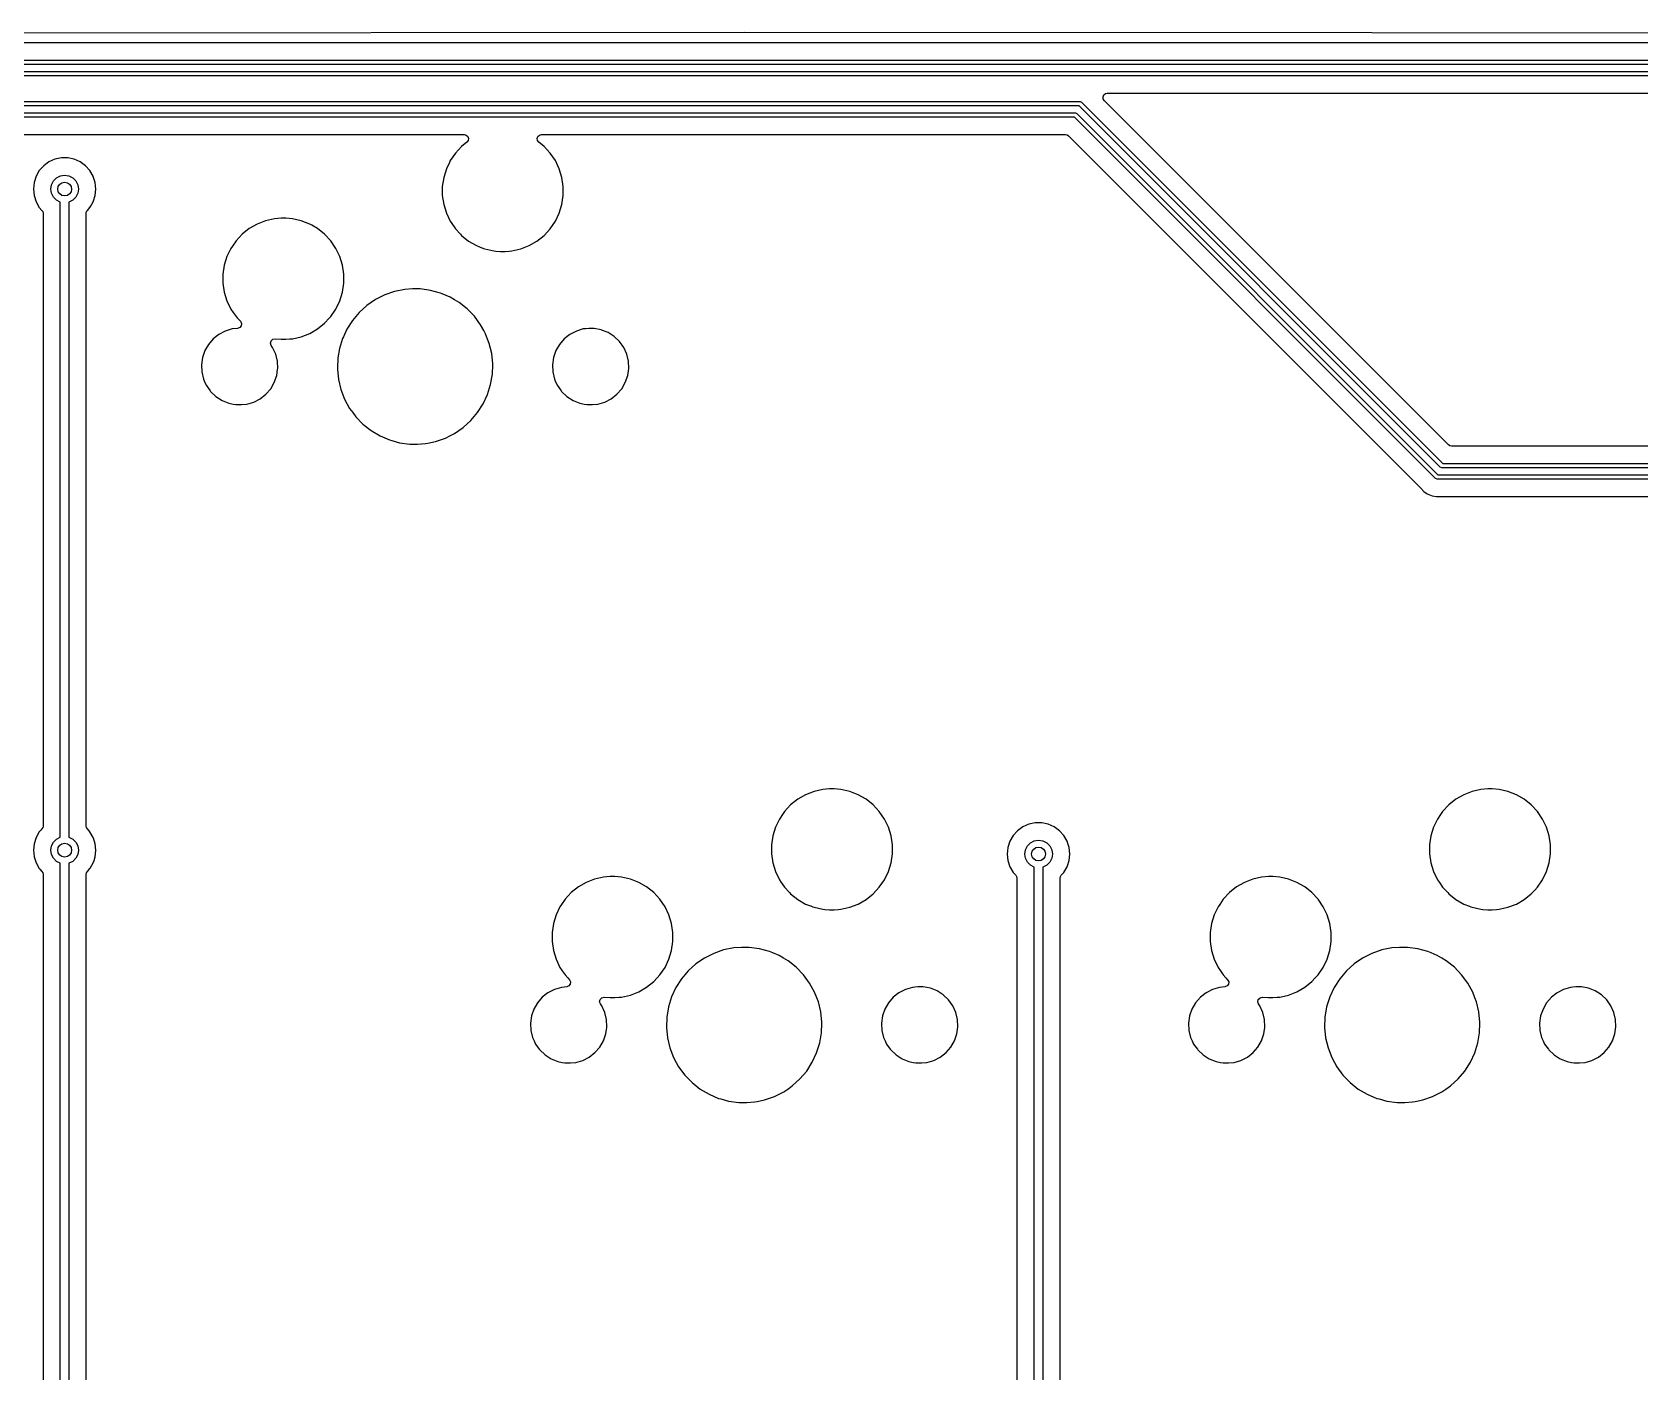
# Model space of a CAD drawing. Extents: x 30 to 259, y -142 to -25.
# Drawn here: x 171.08 to 217.61, y -63.61 to -24.85 of the extents above; entities that cross this region are included whole.
import ezdxf

# ---------------------------------------------------------------- set-up
doc = ezdxf.new("R2010")
doc.units = 0
doc.layers.add('BLACK', color=7, linetype='CONTINUOUS')

msp = doc.modelspace()

# ---------------------------------------------------------------- linework, layer by layer
at = {"layer": 'BLACK', "linetype": 'CONTINUOUS'}
for p, q in [((124.483, -24.9128), (191.7, -24.8505)), ((191.7, -24.8505), (209.859, -24.864)), ((209.859, -24.864), (258.751, -24.9004)), ((237.905, -25.161), (124.221, -25.161)), ((31.6, -25.6615), (237.95, -25.6615)), ((237.924, -25.7885), (31.6263, -25.7885)), ((31.7354, -25.9885), (235.737, -25.9885)), ((235.711, -26.1155), (31.7618, -26.1155)), ((115.926, -26.8595), (201.41, -26.8595)), ((201.384, -26.9865), (115.953, -26.9865)), ((211.836, -37.4379), (201.384, -26.9865)), ((201.41, -26.8595), (201.455, -26.8781)), ((201.455, -26.8781), (211.907, -37.3295)), ((202.078, -26.7206), (202.1, -26.6671)), ((202.082, -26.7783), (202.078, -26.7206)), ((202.113, -26.8277), (202.082, -26.7783)), ((202.1, -26.6671), (202.144, -26.6295)), ((212.078, -36.7927), (202.113, -26.8277)), ((202.144, -26.6295), (202.2, -26.616)), ((202.2, -26.616), (235.452, -26.616)), ((116.062, -27.1865), (201.275, -27.1865)), ((201.249, -27.3135), (116.088, -27.3135)), ((211.7, -37.7649), (201.249, -27.3135)), ((201.275, -27.1865), (201.32, -27.2051)), ((201.32, -27.2051), (211.771, -37.6565)), ((166.769, -27.814), (183.586, -27.814)), ((183.586, -27.814), (183.645, -27.8288)), ((183.645, -27.8288), (183.689, -27.8697)), ((183.689, -27.8697), (183.709, -27.9269)), ((185.696, -27.9269), (185.716, -27.8697)), ((185.716, -27.8697), (185.76, -27.8288)), ((185.76, -27.8288), (185.819, -27.814)), ((185.819, -27.814), (200.99, -27.814)), ((200.99, -27.814), (201.037, -27.8234)), ((201.037, -27.8234), (201.078, -27.8503)), ((201.078, -27.8503), (211.314, -38.0869)), ((183.33, -28.3505), (183.182, -28.5673)), ((183.509, -28.1582), (183.33, -28.3505)), ((183.663, -28.0349), (183.509, -28.1582)), ((183.7, -27.9867), (183.663, -28.0349)), ((183.709, -27.9269), (183.7, -27.9867)), ((185.705, -27.9867), (185.696, -27.9269)), ((185.742, -28.0349), (185.705, -27.9867)), ((185.896, -28.1582), (185.742, -28.0349)), ((186.075, -28.3505), (185.896, -28.1582)), ((185.896, -28.1582), (185.896, -28.1582)), ((185.896, -28.1582), (185.896, -28.1582)), ((186.223, -28.5673), (186.075, -28.3505)), ((186.075, -28.3505), (186.075, -28.3505)), ((186.075, -28.3505), (186.075, -28.3505)), ((171.414, -28.7171), (171.287, -28.8578)), ((171.567, -28.6058), (171.414, -28.7171)), ((171.74, -28.5289), (171.567, -28.6058)), ((171.925, -28.4895), (171.74, -28.5289)), ((172.115, -28.4895), (171.925, -28.4895)), ((171.925, -28.4895), (171.925, -28.4895)), ((172.3, -28.5289), (172.115, -28.4895)), ((172.115, -28.4895), (172.115, -28.4895)), ((172.473, -28.6058), (172.3, -28.5289)), ((172.626, -28.7171), (172.473, -28.6058)), ((172.753, -28.8578), (172.626, -28.7171)), ((183.068, -28.8037), (182.991, -29.0544)), ((183.158, -28.6186), (183.068, -28.8037)), ((183.182, -28.5673), (183.158, -28.6186)), ((186.337, -28.8037), (186.223, -28.5673)), ((186.414, -29.0544), (186.337, -28.8037)), ((171.134, -29.2017), (171.115, -29.39)), ((171.193, -29.0217), (171.134, -29.2017)), ((171.287, -28.8578), (171.193, -29.0217)), ((171.62, -29.39), (171.64, -29.2664)), ((171.64, -29.2664), (171.696, -29.1549)), ((171.696, -29.1549), (171.785, -29.0664)), ((171.785, -29.0664), (171.896, -29.0096)), ((171.896, -29.0096), (172.02, -28.99)), ((172.02, -28.99), (172.144, -29.0096)), ((172.144, -29.0096), (172.255, -29.0664)), ((172.255, -29.0664), (172.344, -29.1549)), ((172.344, -29.1549), (172.4, -29.2664)), ((172.4, -29.2664), (172.42, -29.39)), ((172.847, -29.0217), (172.753, -28.8578)), ((172.848, -29.0248), (172.847, -29.0217)), ((172.906, -29.2017), (172.848, -29.0248)), ((172.925, -29.39), (172.906, -29.2017)), ((182.991, -29.0544), (182.952, -29.3138)), ((182.952, -29.3138), (182.952, -29.5762)), ((186.453, -29.3138), (186.414, -29.0544)), ((186.453, -29.5762), (186.453, -29.3138)), ((171.115, -29.39), (171.134, -29.5783)), ((171.134, -29.5783), (171.193, -29.7583)), ((171.193, -29.7583), (171.287, -29.9222)), ((171.64, -29.5136), (171.62, -29.39)), ((171.696, -29.6251), (171.64, -29.5136)), ((171.785, -29.7136), (171.696, -29.6251)), ((171.895, -29.7697), (171.785, -29.7136)), ((171.895, -48.1403), (171.895, -29.7697)), ((172.255, -29.7136), (172.145, -29.7697)), ((172.145, -29.7697), (172.145, -48.1403)), ((172.344, -29.6251), (172.255, -29.7136)), ((172.4, -29.5136), (172.344, -29.6251)), ((172.42, -29.39), (172.4, -29.5136)), ((172.77, -29.8922), (172.847, -29.7583)), ((172.847, -29.7583), (172.857, -29.7283)), ((172.857, -29.7283), (172.906, -29.5783)), ((172.906, -29.5783), (172.925, -29.39)), ((182.952, -29.5762), (182.991, -29.8356)), ((186.414, -29.8356), (186.453, -29.5762)), ((171.287, -29.9222), (171.287, -29.9222)), ((171.287, -29.9222), (171.363, -30.0057)), ((171.363, -30.0057), (171.386, -30.0442)), ((171.386, -30.0442), (171.394, -30.0887)), ((171.394, -30.0887), (171.394, -47.8213)), ((172.645, -30.0887), (172.654, -30.0442)), ((172.645, -34.4724), (172.645, -30.0887)), ((172.654, -30.0442), (172.677, -30.0057)), ((172.677, -30.0057), (172.753, -29.9222)), ((172.753, -29.9222), (172.77, -29.8922)), ((178.287, -30.2345), (178.091, -30.2492)), ((178.418, -30.2345), (178.287, -30.2345)), ((178.287, -30.2345), (178.287, -30.2345)), ((178.614, -30.2492), (178.418, -30.2345)), ((178.418, -30.2345), (178.418, -30.2345)), ((182.991, -29.8356), (183.068, -30.0863)), ((183.068, -30.0863), (183.182, -30.3227)), ((186.223, -30.3227), (186.337, -30.0863)), ((186.337, -30.0863), (186.414, -29.8356)), ((177.159, -30.6982), (176.98, -30.8905)), ((177.364, -30.5346), (177.159, -30.6982)), ((177.591, -30.4034), (177.364, -30.5346)), ((177.835, -30.3076), (177.591, -30.4034)), ((178.091, -30.2492), (177.835, -30.3076)), ((178.87, -30.3076), (178.614, -30.2492)), ((179.114, -30.4034), (178.87, -30.3076)), ((179.175, -30.4386), (179.114, -30.4034)), ((179.114, -30.4034), (179.114, -30.4034)), ((179.114, -30.4034), (179.114, -30.4034)), ((179.341, -30.5346), (179.175, -30.4386)), ((179.546, -30.6982), (179.341, -30.5346)), ((179.341, -30.5346), (179.341, -30.5346)), ((179.725, -30.8905), (179.546, -30.6982)), ((179.546, -30.6982), (179.546, -30.6982)), ((179.546, -30.6982), (179.546, -30.6982)), ((183.182, -30.3227), (183.295, -30.4875)), ((183.295, -30.4875), (183.33, -30.5395)), ((183.33, -30.5395), (183.477, -30.6982)), ((183.477, -30.6982), (183.509, -30.7318)), ((185.896, -30.7318), (185.996, -30.6248)), ((185.996, -30.6248), (186.075, -30.5395)), ((186.075, -30.5395), (186.223, -30.3227)), ((186.075, -30.5395), (186.075, -30.5395)), ((186.075, -30.5395), (186.075, -30.5395)), ((176.832, -31.1073), (176.718, -31.3437)), ((176.88, -31.0379), (176.832, -31.1073)), ((176.98, -30.8905), (176.88, -31.0379)), ((179.873, -31.1073), (179.725, -30.8905)), ((179.725, -30.8905), (179.725, -30.8905)), ((179.725, -30.8905), (179.725, -30.8905)), ((179.987, -31.3437), (179.873, -31.1073)), ((183.509, -30.7318), (183.714, -30.8954)), ((183.714, -30.8954), (183.941, -31.0266)), ((183.941, -31.0266), (184.028, -31.0609)), ((184.028, -31.0609), (184.147, -31.1073)), ((184.147, -31.1073), (184.185, -31.1224)), ((184.185, -31.1224), (184.441, -31.1808)), ((184.964, -31.1808), (185.22, -31.1224)), ((185.22, -31.1224), (185.464, -31.0266)), ((185.464, -31.0266), (185.691, -30.8954)), ((185.691, -30.8954), (185.896, -30.7318)), ((176.641, -31.5944), (176.602, -31.8538)), ((176.718, -31.3437), (176.641, -31.5944)), ((180.064, -31.5944), (179.987, -31.3437)), ((180.103, -31.8538), (180.064, -31.5944)), ((184.441, -31.1808), (184.497, -31.185)), ((184.497, -31.185), (184.637, -31.1955)), ((184.637, -31.1955), (184.637, -31.1955)), ((184.637, -31.1955), (184.768, -31.1955)), ((184.768, -31.1955), (184.891, -31.1863)), ((184.768, -31.1955), (184.768, -31.1955)), ((184.891, -31.1863), (184.964, -31.1808)), ((176.602, -31.8538), (176.602, -32.1162)), ((180.103, -32.1162), (180.103, -31.8538)), ((176.602, -32.1162), (176.641, -32.3756)), ((176.641, -32.3756), (176.718, -32.6263)), ((179.987, -32.6263), (180.064, -32.3756)), ((180.064, -32.3756), (180.103, -32.1162)), ((181.284, -32.4541), (181.016, -32.5896)), ((181.568, -32.3555), (181.284, -32.4541)), ((181.863, -32.2956), (181.568, -32.3555)), ((182.087, -32.2806), (181.863, -32.2956)), ((182.313, -32.2806), (182.087, -32.2806)), ((182.087, -32.2806), (182.087, -32.2806)), ((182.611, -32.3207), (182.313, -32.2806)), ((182.9, -32.4), (182.611, -32.3207)), ((182.611, -32.3207), (182.611, -32.3207)), ((182.611, -32.3207), (182.611, -32.3207)), ((182.944, -32.4187), (182.9, -32.4)), ((183.177, -32.5173), (182.944, -32.4187)), ((183.306, -32.5939), (183.177, -32.5173)), ((176.718, -32.6263), (176.832, -32.8627)), ((176.832, -32.8627), (176.899, -32.9612)), ((176.899, -32.9612), (176.98, -33.0795)), ((179.725, -33.0795), (179.873, -32.8627)), ((179.873, -32.8627), (179.987, -32.6263)), ((180.546, -32.9612), (180.352, -33.1907)), ((180.768, -32.7597), (180.546, -32.9612)), ((181.016, -32.5896), (180.768, -32.7597)), ((183.436, -32.6705), (183.306, -32.5939)), ((183.671, -32.8567), (183.436, -32.6705)), ((183.436, -32.6705), (183.436, -32.6705)), ((183.436, -32.6705), (183.436, -32.6705)), ((183.88, -33.0727), (183.671, -32.8567)), ((176.671, -33.4978), (176.484, -33.5942)), ((176.873, -33.4386), (176.671, -33.4978)), ((177.028, -33.4238), (176.873, -33.4386)), ((176.98, -33.0795), (177.015, -33.1168)), ((177.015, -33.1168), (177.107, -33.216)), ((177.091, -33.399), (177.028, -33.4238)), ((177.132, -33.3445), (177.091, -33.399)), ((177.107, -33.216), (177.138, -33.2767)), ((177.138, -33.2767), (177.132, -33.3445)), ((179.114, -33.5666), (179.341, -33.4354)), ((179.341, -33.4354), (179.546, -33.2718)), ((179.546, -33.2718), (179.69, -33.1168)), ((179.69, -33.1168), (179.725, -33.0795)), ((179.725, -33.0795), (179.725, -33.0795)), ((179.725, -33.0795), (179.725, -33.0795)), ((180.19, -33.444), (180.088, -33.6624)), ((180.352, -33.1907), (180.19, -33.444)), ((184.059, -33.3146), (183.88, -33.0727)), ((184.153, -33.4869), (184.059, -33.3146)), ((184.203, -33.5781), (184.153, -33.4869)), ((186.831, -33.4978), (186.644, -33.5942)), ((187.033, -33.4386), (186.831, -33.4978)), ((187.103, -33.4319), (187.033, -33.4386)), ((187.19, -33.4236), (187.103, -33.4319)), ((187.348, -33.4236), (187.19, -33.4236)), ((187.554, -33.4634), (187.348, -33.4236)), ((187.348, -33.4236), (187.348, -33.4236)), ((187.591, -33.4783), (187.554, -33.4634)), ((187.554, -33.4634), (187.554, -33.4634)), ((187.554, -33.4634), (187.554, -33.4634)), ((187.749, -33.5416), (187.591, -33.4783)), ((176.181, -33.8832), (176.076, -34.0654)), ((176.319, -33.7243), (176.181, -33.8832)), ((176.484, -33.5942), (176.319, -33.7243)), ((177.98, -33.8526), (177.995, -33.7852)), ((178.002, -33.918), (177.98, -33.8526)), ((177.995, -33.7852), (178.045, -33.7368)), ((178.041, -33.9718), (178.002, -33.918)), ((178.045, -33.7368), (178.113, -33.7224)), ((178.113, -33.7224), (178.287, -33.7355)), ((178.287, -33.7355), (178.287, -33.7355)), ((178.287, -33.7355), (178.418, -33.7355)), ((178.418, -33.7355), (178.541, -33.7263)), ((178.418, -33.7355), (178.418, -33.7355)), ((178.541, -33.7263), (178.614, -33.7208)), ((178.614, -33.7208), (178.87, -33.6624)), ((178.87, -33.6624), (179.114, -33.5666)), ((180.063, -33.7179), (179.974, -34.0035)), ((180.088, -33.6624), (180.063, -33.7165)), ((180.063, -33.7165), (180.063, -33.7179)), ((184.264, -33.7368), (184.203, -33.5781)), ((184.311, -33.8586), (184.264, -33.7368)), ((184.381, -34.1509), (184.311, -33.8586)), ((186.341, -33.8832), (186.236, -34.0654)), ((186.479, -33.7243), (186.341, -33.8832)), ((186.644, -33.5942), (186.479, -33.7243)), ((187.926, -33.6553), (187.749, -33.5416)), ((188.079, -33.8005), (187.926, -33.6553)), ((187.926, -33.6553), (187.926, -33.6553)), ((187.926, -33.6553), (187.926, -33.6553)), ((188.201, -33.9718), (188.079, -33.8005)), ((188.079, -33.8005), (188.079, -33.8005)), ((176.007, -34.2642), (175.977, -34.4724)), ((176.076, -34.0654), (176.007, -34.2642)), ((178.128, -34.1631), (178.041, -33.9718)), ((178.041, -33.9718), (178.041, -33.9718)), ((178.041, -33.9718), (178.041, -33.9718)), ((178.178, -34.3675), (178.128, -34.1631)), ((178.188, -34.5776), (178.178, -34.3675)), ((179.924, -34.2998), (179.916, -34.5461)), ((179.929, -34.2711), (179.924, -34.2998)), ((179.974, -34.0035), (179.929, -34.2711)), ((184.411, -34.4498), (184.381, -34.1509)), ((186.167, -34.2642), (186.137, -34.4724)), ((186.236, -34.0654), (186.167, -34.2642)), ((188.288, -34.1631), (188.201, -33.9718)), ((188.201, -33.9718), (188.201, -33.9718)), ((188.201, -33.9718), (188.201, -33.9718)), ((188.338, -34.3675), (188.288, -34.1631)), ((188.348, -34.5776), (188.338, -34.3675)), ((172.645, -47.8213), (172.645, -34.4724)), ((175.977, -34.4724), (175.987, -34.6825)), ((175.977, -34.4724), (175.977, -34.4724)), ((175.987, -34.6825), (176.037, -34.8869)), ((176.037, -34.8869), (176.082, -34.9846)), ((178.089, -34.9846), (178.158, -34.7858)), ((178.158, -34.7858), (178.184, -34.6002)), ((178.184, -34.6002), (178.188, -34.5776)), ((179.916, -34.5461), (179.914, -34.6002)), ((179.914, -34.6002), (179.944, -34.8991)), ((179.944, -34.8991), (180.014, -35.1914)), ((184.351, -35.0465), (184.401, -34.7502)), ((184.401, -34.7502), (184.41, -34.4724)), ((184.41, -34.4724), (184.411, -34.4498)), ((186.137, -34.4724), (186.147, -34.6825)), ((186.137, -34.4724), (186.137, -34.4724)), ((186.147, -34.6825), (186.197, -34.8869)), ((186.197, -34.8869), (186.242, -34.9846)), ((188.249, -34.9846), (188.318, -34.7858)), ((188.318, -34.7858), (188.348, -34.5776)), ((176.082, -34.9846), (176.124, -35.0782)), ((176.124, -35.0782), (176.233, -35.2312)), ((176.233, -35.2312), (176.246, -35.2495)), ((176.246, -35.2495), (176.399, -35.3947)), ((177.681, -35.4558), (177.846, -35.3257)), ((177.846, -35.3257), (177.984, -35.1668)), ((177.984, -35.1668), (178.089, -34.9846)), ((180.014, -35.1914), (180.122, -35.4719)), ((184.135, -35.606), (184.262, -35.3335)), ((184.262, -35.3335), (184.351, -35.0465)), ((186.242, -34.9846), (186.284, -35.0782)), ((186.284, -35.0782), (186.393, -35.2312)), ((186.393, -35.2312), (186.406, -35.2495)), ((186.406, -35.2495), (186.559, -35.3947)), ((187.841, -35.4558), (188.006, -35.3257)), ((188.006, -35.3257), (188.144, -35.1668)), ((188.144, -35.1668), (188.249, -34.9846)), ((176.399, -35.3947), (176.399, -35.3947)), ((176.399, -35.3947), (176.399, -35.3947)), ((176.399, -35.3947), (176.576, -35.5084)), ((176.576, -35.5084), (176.576, -35.5084)), ((176.576, -35.5084), (176.771, -35.5866)), ((176.771, -35.5866), (176.9, -35.6114)), ((176.9, -35.6114), (176.977, -35.6264)), ((176.977, -35.6264), (176.977, -35.6264)), ((176.977, -35.6264), (177.135, -35.6264)), ((177.135, -35.6264), (177.292, -35.6114)), ((177.135, -35.6264), (177.135, -35.6264)), ((177.292, -35.6114), (177.494, -35.5522)), ((177.494, -35.5522), (177.681, -35.4558)), ((180.122, -35.4719), (180.266, -35.7354)), ((180.266, -35.7354), (180.358, -35.8593)), ((183.973, -35.8593), (184.135, -35.606)), ((186.559, -35.3947), (186.559, -35.3947)), ((186.559, -35.3947), (186.559, -35.3947)), ((186.559, -35.3947), (186.736, -35.5084)), ((186.736, -35.5084), (186.736, -35.5084)), ((186.736, -35.5084), (186.931, -35.5866)), ((186.931, -35.5866), (187.06, -35.6114)), ((187.06, -35.6114), (187.137, -35.6264)), ((187.137, -35.6264), (187.137, -35.6264)), ((187.137, -35.6264), (187.295, -35.6264)), ((187.295, -35.6264), (187.452, -35.6114)), ((187.295, -35.6264), (187.295, -35.6264)), ((187.452, -35.6114), (187.654, -35.5522)), ((187.654, -35.5522), (187.841, -35.4558)), ((180.358, -35.8593), (180.445, -35.9773)), ((180.445, -35.9773), (180.654, -36.1933)), ((180.654, -36.1933), (180.889, -36.3795)), ((183.427, -36.3795), (183.557, -36.2903)), ((183.557, -36.2903), (183.779, -36.0888)), ((183.779, -36.0888), (183.973, -35.8593)), ((180.889, -36.3795), (181.148, -36.5327)), ((181.148, -36.5327), (181.425, -36.65)), ((181.425, -36.65), (181.425, -36.65)), ((181.425, -36.65), (181.425, -36.65)), ((181.425, -36.65), (181.489, -36.6675)), ((181.489, -36.6675), (181.714, -36.7293)), ((181.714, -36.7293), (182.012, -36.7694)), ((182.238, -36.7694), (182.462, -36.7544)), ((182.462, -36.7544), (182.536, -36.7394)), ((182.536, -36.7394), (182.757, -36.6945)), ((182.757, -36.6945), (183.041, -36.5959)), ((183.041, -36.5959), (183.189, -36.521)), ((183.189, -36.521), (183.309, -36.4604)), ((183.309, -36.4604), (183.427, -36.3795)), ((182.012, -36.7694), (182.238, -36.7694)), ((182.238, -36.7694), (182.238, -36.7694)), ((212.118, -36.8196), (212.078, -36.7927)), ((212.165, -36.829), (212.118, -36.8196)), ((239.827, -36.829), (212.165, -36.829)), ((211.771, -37.6565), (241.634, -37.6565)), ((211.88, -37.4565), (211.836, -37.4379)), ((240.112, -37.4565), (211.88, -37.4565)), ((211.907, -37.3295), (240.086, -37.3295)), ((211.314, -38.0869), (211.325, -38.0991)), ((211.325, -38.0991), (211.343, -38.1222)), ((211.343, -38.1222), (211.366, -38.14)), ((211.366, -38.14), (211.366, -38.14)), ((211.366, -38.14), (211.461, -38.2127)), ((211.745, -37.7835), (211.7, -37.7649)), ((241.634, -37.7835), (211.745, -37.7835)), ((211.461, -38.2127), (211.461, -38.2127)), ((211.461, -38.2127), (211.461, -38.2127)), ((211.461, -38.2127), (211.598, -38.2695)), ((211.598, -38.2695), (211.728, -38.2866)), ((211.728, -38.2866), (211.745, -38.2889)), ((211.745, -38.2889), (211.774, -38.2851)), ((211.745, -38.2889), (211.745, -38.2889)), ((211.745, -38.2889), (211.745, -38.2889)), ((211.774, -38.2851), (211.79, -38.284)), ((211.79, -38.284), (241.19, -38.284)), ((193.466, -46.9134), (193.239, -47.0446)), ((193.71, -46.8176), (193.466, -46.9134)), ((193.966, -46.7592), (193.71, -46.8176)), ((194.162, -46.7445), (193.966, -46.7592)), ((194.293, -46.7445), (194.162, -46.7445)), ((194.162, -46.7445), (194.162, -46.7445)), ((194.489, -46.7592), (194.293, -46.7445)), ((194.293, -46.7445), (194.293, -46.7445)), ((194.745, -46.8176), (194.489, -46.7592)), ((194.989, -46.9134), (194.745, -46.8176)), ((195.216, -47.0446), (194.989, -46.9134)), ((212.516, -46.9134), (212.289, -47.0446)), ((212.76, -46.8176), (212.516, -46.9134)), ((213.016, -46.7592), (212.76, -46.8176)), ((213.212, -46.7445), (213.016, -46.7592)), ((213.343, -46.7445), (213.212, -46.7445)), ((213.212, -46.7445), (213.212, -46.7445)), ((213.539, -46.7592), (213.343, -46.7445)), ((213.343, -46.7445), (213.343, -46.7445)), ((213.795, -46.8176), (213.539, -46.7592)), ((214.039, -46.9134), (213.795, -46.8176)), ((214.266, -47.0446), (214.039, -46.9134)), ((192.855, -47.4005), (192.794, -47.4895)), ((193.034, -47.2082), (192.855, -47.4005)), ((193.239, -47.0446), (193.034, -47.2082)), ((195.421, -47.2082), (195.216, -47.0446)), ((195.216, -47.0446), (195.216, -47.0446)), ((195.6, -47.4005), (195.421, -47.2082)), ((195.421, -47.2082), (195.421, -47.2082)), ((195.421, -47.2082), (195.421, -47.2082)), ((195.748, -47.6173), (195.6, -47.4005)), ((195.6, -47.4005), (195.6, -47.4005)), ((195.6, -47.4005), (195.6, -47.4005)), ((211.905, -47.4005), (211.844, -47.4895)), ((212.084, -47.2082), (211.905, -47.4005)), ((212.289, -47.0446), (212.084, -47.2082)), ((214.471, -47.2082), (214.266, -47.0446)), ((214.266, -47.0446), (214.266, -47.0446)), ((214.65, -47.4005), (214.471, -47.2082)), ((214.471, -47.2082), (214.471, -47.2082)), ((214.471, -47.2082), (214.471, -47.2082)), ((214.798, -47.6173), (214.65, -47.4005)), ((214.65, -47.4005), (214.65, -47.4005)), ((214.65, -47.4005), (214.65, -47.4005)), ((171.363, -47.9043), (171.33, -47.9411)), ((171.386, -47.8658), (171.363, -47.9043)), ((171.394, -47.8213), (171.386, -47.8658)), ((172.654, -47.8658), (172.645, -47.8213)), ((172.677, -47.9043), (172.654, -47.8658)), ((172.725, -47.9571), (172.677, -47.9043)), ((192.593, -47.8537), (192.516, -48.1044)), ((192.707, -47.6173), (192.593, -47.8537)), ((192.794, -47.4895), (192.707, -47.6173)), ((195.862, -47.8537), (195.748, -47.6173)), ((195.939, -48.1044), (195.862, -47.8537)), ((199.757, -47.8458), (199.604, -47.9571)), ((199.93, -47.7689), (199.757, -47.8458)), ((200.115, -47.7295), (199.93, -47.7689)), ((200.305, -47.7295), (200.115, -47.7295)), ((200.115, -47.7295), (200.115, -47.7295)), ((200.49, -47.7689), (200.305, -47.7295)), ((200.305, -47.7295), (200.305, -47.7295)), ((200.663, -47.8458), (200.49, -47.7689)), ((200.816, -47.9571), (200.663, -47.8458)), ((211.643, -47.8537), (211.566, -48.1044)), ((211.757, -47.6173), (211.643, -47.8537)), ((211.844, -47.4895), (211.757, -47.6173)), ((214.912, -47.8537), (214.798, -47.6173)), ((214.989, -48.1044), (214.912, -47.8537)), ((171.134, -48.3317), (171.115, -48.52)), ((171.193, -48.1517), (171.134, -48.3317)), ((171.287, -47.9878), (171.193, -48.1517)), ((171.33, -47.9411), (171.287, -47.9878)), ((171.64, -48.3964), (171.696, -48.2849)), ((171.696, -48.2849), (171.785, -48.1964)), ((171.785, -48.1964), (171.895, -48.1403)), ((172.145, -48.1403), (172.255, -48.1964)), ((172.255, -48.1964), (172.344, -48.2849)), ((172.344, -48.2849), (172.4, -48.3964)), ((172.753, -47.9878), (172.725, -47.9571)), ((172.847, -48.1517), (172.753, -47.9878)), ((172.854, -48.1717), (172.847, -48.1517)), ((172.906, -48.3317), (172.854, -48.1717)), ((172.925, -48.52), (172.906, -48.3317)), ((192.516, -48.1044), (192.477, -48.3638)), ((192.477, -48.3638), (192.477, -48.6262)), ((195.978, -48.3638), (195.939, -48.1044)), ((195.978, -48.6262), (195.978, -48.3638)), ((199.383, -48.2617), (199.324, -48.4417)), ((199.477, -48.0978), (199.383, -48.2617)), ((199.604, -47.9571), (199.477, -48.0978)), ((199.83, -48.5064), (199.886, -48.3949)), ((199.886, -48.3949), (199.975, -48.3064)), ((199.975, -48.3064), (200.086, -48.2496)), ((200.086, -48.2496), (200.21, -48.23)), ((200.21, -48.23), (200.334, -48.2496)), ((200.334, -48.2496), (200.445, -48.3064)), ((200.445, -48.3064), (200.534, -48.3949)), ((200.534, -48.3949), (200.59, -48.5064)), ((200.943, -48.0978), (200.816, -47.9571)), ((201.037, -48.2617), (200.943, -48.0978)), ((201.058, -48.3257), (201.037, -48.2617)), ((201.096, -48.4417), (201.058, -48.3257)), ((211.566, -48.1044), (211.527, -48.3638)), ((211.527, -48.3638), (211.527, -48.6262)), ((215.028, -48.3638), (214.989, -48.1044)), ((215.028, -48.6262), (215.028, -48.3638)), ((171.115, -48.52), (171.134, -48.7083)), ((171.134, -48.7083), (171.193, -48.8883)), ((171.62, -48.52), (171.64, -48.3964)), ((171.64, -48.6436), (171.62, -48.52)), ((171.696, -48.7551), (171.64, -48.6436)), ((171.785, -48.8436), (171.696, -48.7551)), ((171.895, -48.8997), (171.785, -48.8436)), ((172.255, -48.8436), (172.145, -48.8997)), ((172.344, -48.7551), (172.255, -48.8436)), ((172.4, -48.6436), (172.344, -48.7551)), ((172.4, -48.3964), (172.42, -48.52)), ((172.42, -48.52), (172.4, -48.6436)), ((172.847, -48.8883), (172.87, -48.8183)), ((172.87, -48.8183), (172.906, -48.7083)), ((172.906, -48.7083), (172.914, -48.6262)), ((172.914, -48.6262), (172.925, -48.52)), ((192.477, -48.6262), (192.516, -48.8856)), ((195.939, -48.8856), (195.978, -48.6262)), ((199.324, -48.4417), (199.305, -48.63)), ((199.305, -48.63), (199.324, -48.8183)), ((199.324, -48.8183), (199.383, -48.9983)), ((199.81, -48.63), (199.83, -48.5064)), ((199.83, -48.7536), (199.81, -48.63)), ((199.886, -48.8651), (199.83, -48.7536)), ((200.59, -48.7536), (200.534, -48.8651)), ((200.59, -48.5064), (200.61, -48.63)), ((200.61, -48.63), (200.59, -48.7536)), ((201.045, -48.9757), (201.096, -48.8183)), ((201.115, -48.6262), (201.096, -48.4417)), ((201.096, -48.8183), (201.115, -48.63)), ((201.115, -48.63), (201.115, -48.6262)), ((211.527, -48.6262), (211.566, -48.8856)), ((214.989, -48.8856), (215.028, -48.6262)), ((171.193, -48.8883), (171.287, -49.0522)), ((171.287, -49.0522), (171.306, -49.0723)), ((171.306, -49.0723), (171.363, -49.1357)), ((171.363, -49.1357), (171.386, -49.1742)), ((171.386, -49.1742), (171.394, -49.2187)), ((171.394, -49.2187), (171.394, -66.7213)), ((171.895, -67.0403), (171.895, -48.8997)), ((172.145, -48.8997), (172.145, -67.0403)), ((172.645, -49.2187), (172.654, -49.1742)), ((172.645, -53.5224), (172.645, -49.2187)), ((172.654, -49.1742), (172.677, -49.1357)), ((172.677, -49.1357), (172.753, -49.0522)), ((172.753, -49.0522), (172.758, -49.0422)), ((172.758, -49.0422), (172.847, -48.8883)), ((187.616, -49.2992), (187.36, -49.3576)), ((187.812, -49.2845), (187.616, -49.2992)), ((187.943, -49.2845), (187.812, -49.2845)), ((187.812, -49.2845), (187.812, -49.2845)), ((188.139, -49.2992), (187.943, -49.2845)), ((187.943, -49.2845), (187.943, -49.2845)), ((188.395, -49.3576), (188.139, -49.2992)), ((192.516, -48.8856), (192.593, -49.1363)), ((192.593, -49.1363), (192.707, -49.3727)), ((195.748, -49.3727), (195.862, -49.1363)), ((195.862, -49.1363), (195.939, -48.8856)), ((199.383, -48.9983), (199.477, -49.1622)), ((199.477, -49.1622), (199.496, -49.1823)), ((199.496, -49.1823), (199.553, -49.2457)), ((199.553, -49.2457), (199.576, -49.2842)), ((199.576, -49.2842), (199.584, -49.3287)), ((199.975, -48.9536), (199.886, -48.8651)), ((200.085, -49.0097), (199.975, -48.9536)), ((200.085, -67.0703), (200.085, -49.0097)), ((200.445, -48.9536), (200.335, -49.0097)), ((200.335, -49.0097), (200.335, -67.0703)), ((200.534, -48.8651), (200.445, -48.9536)), ((200.835, -49.3287), (200.844, -49.2842)), ((200.844, -49.2842), (200.867, -49.2457)), ((200.867, -49.2457), (200.943, -49.1622)), ((200.943, -49.1611), (201.037, -48.9983)), ((200.943, -49.1622), (200.943, -49.1611)), ((201.037, -48.9983), (201.045, -48.9757)), ((206.666, -49.2992), (206.41, -49.3576)), ((206.862, -49.2845), (206.666, -49.2992)), ((206.993, -49.2845), (206.862, -49.2845)), ((206.862, -49.2845), (206.862, -49.2845)), ((207.189, -49.2992), (206.993, -49.2845)), ((206.993, -49.2845), (206.993, -49.2845)), ((207.445, -49.3576), (207.189, -49.2992)), ((211.566, -48.8856), (211.643, -49.1363)), ((211.643, -49.1363), (211.757, -49.3727)), ((214.798, -49.3727), (214.912, -49.1363)), ((214.912, -49.1363), (214.989, -48.8856)), ((186.684, -49.7482), (186.505, -49.9405)), ((186.889, -49.5846), (186.684, -49.7482)), ((187.116, -49.4534), (186.889, -49.5846)), ((187.36, -49.3576), (187.116, -49.4534)), ((188.639, -49.4534), (188.395, -49.3576)), ((188.866, -49.5846), (188.639, -49.4534)), ((189.071, -49.7482), (188.866, -49.5846)), ((188.866, -49.5846), (188.866, -49.5846)), ((189.25, -49.9405), (189.071, -49.7482)), ((189.071, -49.7482), (189.071, -49.7482)), ((189.071, -49.7482), (189.071, -49.7482)), ((192.707, -49.3727), (192.762, -49.4534)), ((192.762, -49.4534), (192.855, -49.5895)), ((192.855, -49.5895), (193.002, -49.7482)), ((193.002, -49.7482), (193.034, -49.7818)), ((193.034, -49.7818), (193.239, -49.9454)), ((195.216, -49.9454), (195.421, -49.7818)), ((195.421, -49.7818), (195.521, -49.6748)), ((195.521, -49.6748), (195.6, -49.5895)), ((195.6, -49.5895), (195.748, -49.3727)), ((195.6, -49.5895), (195.6, -49.5895)), ((195.6, -49.5895), (195.6, -49.5895)), ((199.584, -49.3287), (199.584, -66.7513)), ((200.835, -53.5224), (200.835, -49.3287)), ((205.734, -49.7482), (205.555, -49.9405)), ((205.939, -49.5846), (205.734, -49.7482)), ((206.166, -49.4534), (205.939, -49.5846)), ((206.41, -49.3576), (206.166, -49.4534)), ((207.689, -49.4534), (207.445, -49.3576)), ((207.916, -49.5846), (207.689, -49.4534)), ((208.121, -49.7482), (207.916, -49.5846)), ((207.916, -49.5846), (207.916, -49.5846)), ((208.3, -49.9405), (208.121, -49.7482)), ((208.121, -49.7482), (208.121, -49.7482)), ((208.121, -49.7482), (208.121, -49.7482)), ((211.757, -49.3727), (211.812, -49.4534)), ((211.812, -49.4534), (211.905, -49.5895)), ((211.905, -49.5895), (212.052, -49.7482)), ((212.052, -49.7482), (212.084, -49.7818)), ((212.084, -49.7818), (212.289, -49.9454)), ((214.266, -49.9454), (214.471, -49.7818)), ((214.471, -49.7818), (214.571, -49.6748)), ((214.571, -49.6748), (214.65, -49.5895)), ((214.65, -49.5895), (214.798, -49.3727)), ((214.65, -49.5895), (214.65, -49.5895)), ((214.65, -49.5895), (214.65, -49.5895)), ((186.357, -50.1573), (186.243, -50.3937)), ((186.405, -50.0879), (186.357, -50.1573)), ((186.505, -49.9405), (186.405, -50.0879)), ((189.398, -50.1573), (189.25, -49.9405)), ((189.25, -49.9405), (189.25, -49.9405)), ((189.25, -49.9405), (189.25, -49.9405)), ((189.512, -50.3937), (189.398, -50.1573)), ((193.239, -49.9454), (193.466, -50.0766)), ((193.466, -50.0766), (193.634, -50.1426)), ((193.634, -50.1426), (193.672, -50.1573)), ((193.672, -50.1573), (193.71, -50.1724)), ((193.71, -50.1724), (193.966, -50.2308)), ((193.966, -50.2308), (194.022, -50.235)), ((194.022, -50.235), (194.162, -50.2455)), ((194.162, -50.2455), (194.162, -50.2455)), ((194.162, -50.2455), (194.293, -50.2455)), ((194.293, -50.2455), (194.416, -50.2363)), ((194.293, -50.2455), (194.293, -50.2455)), ((194.416, -50.2363), (194.489, -50.2308)), ((194.489, -50.2308), (194.745, -50.1724)), ((194.745, -50.1724), (194.989, -50.0766)), ((194.989, -50.0766), (195.216, -49.9454)), ((205.407, -50.1573), (205.293, -50.3937)), ((205.455, -50.0879), (205.407, -50.1573)), ((205.555, -49.9405), (205.455, -50.0879)), ((208.448, -50.1573), (208.3, -49.9405)), ((208.3, -49.9405), (208.3, -49.9405)), ((208.3, -49.9405), (208.3, -49.9405)), ((208.562, -50.3937), (208.448, -50.1573)), ((212.289, -49.9454), (212.516, -50.0766)), ((212.516, -50.0766), (212.684, -50.1426)), ((212.684, -50.1426), (212.722, -50.1573)), ((212.722, -50.1573), (212.76, -50.1724)), ((212.76, -50.1724), (213.016, -50.2308)), ((213.016, -50.2308), (213.072, -50.235)), ((213.072, -50.235), (213.212, -50.2455)), ((213.212, -50.2455), (213.212, -50.2455)), ((213.212, -50.2455), (213.343, -50.2455)), ((213.343, -50.2455), (213.466, -50.2363)), ((213.343, -50.2455), (213.343, -50.2455)), ((213.466, -50.2363), (213.539, -50.2308)), ((213.539, -50.2308), (213.795, -50.1724)), ((213.795, -50.1724), (214.039, -50.0766)), ((214.039, -50.0766), (214.266, -49.9454)), ((186.166, -50.6444), (186.127, -50.9038)), ((186.243, -50.3937), (186.166, -50.6444)), ((189.589, -50.6444), (189.512, -50.3937)), ((189.628, -50.9038), (189.589, -50.6444)), ((205.216, -50.6444), (205.177, -50.9038)), ((205.293, -50.3937), (205.216, -50.6444)), ((208.639, -50.6444), (208.562, -50.3937)), ((208.678, -50.9038), (208.639, -50.6444)), ((186.127, -50.9038), (186.127, -51.1662)), ((186.127, -51.1662), (186.166, -51.4256)), ((189.589, -51.4256), (189.628, -51.1662)), ((189.628, -51.1662), (189.628, -50.9038)), ((205.177, -50.9038), (205.177, -51.1662)), ((205.177, -51.1662), (205.216, -51.4256)), ((208.639, -51.4256), (208.678, -51.1662)), ((208.678, -51.1662), (208.678, -50.9038)), ((186.166, -51.4256), (186.243, -51.6763)), ((189.512, -51.6763), (189.589, -51.4256)), ((190.541, -51.6396), (190.293, -51.8097)), ((190.809, -51.5041), (190.541, -51.6396)), ((191.093, -51.4055), (190.809, -51.5041)), ((191.388, -51.3456), (191.093, -51.4055)), ((191.612, -51.3306), (191.388, -51.3456)), ((191.838, -51.3306), (191.612, -51.3306)), ((191.612, -51.3306), (191.612, -51.3306)), ((192.136, -51.3707), (191.838, -51.3306)), ((192.425, -51.45), (192.136, -51.3707)), ((192.136, -51.3707), (192.136, -51.3707)), ((192.136, -51.3707), (192.136, -51.3707)), ((192.521, -51.4906), (192.425, -51.45)), ((192.702, -51.5673), (192.521, -51.4906)), ((192.831, -51.6439), (192.702, -51.5673)), ((192.961, -51.7205), (192.831, -51.6439)), ((205.216, -51.4256), (205.293, -51.6763)), ((208.562, -51.6763), (208.639, -51.4256)), ((209.591, -51.6396), (209.343, -51.8097)), ((209.859, -51.5041), (209.591, -51.6396)), ((210.143, -51.4055), (209.859, -51.5041)), ((210.438, -51.3456), (210.143, -51.4055)), ((210.662, -51.3306), (210.438, -51.3456)), ((210.888, -51.3306), (210.662, -51.3306)), ((210.662, -51.3306), (210.662, -51.3306)), ((211.186, -51.3707), (210.888, -51.3306)), ((211.475, -51.45), (211.186, -51.3707)), ((211.186, -51.3707), (211.186, -51.3707)), ((211.186, -51.3707), (211.186, -51.3707)), ((211.571, -51.4906), (211.475, -51.45)), ((211.752, -51.5673), (211.571, -51.4906)), ((211.881, -51.6439), (211.752, -51.5673)), ((212.011, -51.7205), (211.881, -51.6439)), ((186.243, -51.6763), (186.357, -51.9127)), ((186.357, -51.9127), (186.424, -52.0112)), ((186.424, -52.0112), (186.505, -52.1295)), ((189.25, -52.1295), (189.398, -51.9127)), ((189.398, -51.9127), (189.512, -51.6763)), ((190.071, -52.0112), (189.877, -52.2407)), ((190.293, -51.8097), (190.071, -52.0112)), ((193.196, -51.9067), (192.961, -51.7205)), ((192.961, -51.7205), (192.961, -51.7205)), ((192.961, -51.7205), (192.961, -51.7205)), ((193.405, -52.1227), (193.196, -51.9067)), ((205.293, -51.6763), (205.407, -51.9127)), ((205.407, -51.9127), (205.474, -52.0112)), ((205.474, -52.0112), (205.555, -52.1295)), ((208.3, -52.1295), (208.448, -51.9127)), ((208.448, -51.9127), (208.562, -51.6763)), ((209.121, -52.0112), (208.927, -52.2407)), ((209.343, -51.8097), (209.121, -52.0112)), ((212.246, -51.9067), (212.011, -51.7205)), ((212.011, -51.7205), (212.011, -51.7205)), ((212.011, -51.7205), (212.011, -51.7205)), ((212.455, -52.1227), (212.246, -51.9067)), ((186.196, -52.5478), (186.009, -52.6442)), ((186.398, -52.4886), (186.196, -52.5478)), ((186.553, -52.4738), (186.398, -52.4886)), ((186.505, -52.1295), (186.584, -52.2146)), ((186.616, -52.449), (186.553, -52.4738)), ((186.584, -52.2146), (186.632, -52.266)), ((186.657, -52.3945), (186.616, -52.449)), ((186.632, -52.266), (186.663, -52.3267)), ((186.663, -52.3267), (186.657, -52.3945)), ((188.639, -52.6166), (188.866, -52.4854)), ((188.866, -52.4854), (189.071, -52.3218)), ((189.071, -52.3218), (189.171, -52.2148)), ((189.171, -52.2148), (189.25, -52.1295)), ((189.25, -52.1295), (189.25, -52.1295)), ((189.25, -52.1295), (189.25, -52.1295)), ((189.715, -52.494), (189.588, -52.7665)), ((189.877, -52.2407), (189.715, -52.494)), ((193.584, -52.3646), (193.405, -52.1227)), ((193.678, -52.5369), (193.584, -52.3646)), ((193.728, -52.6281), (193.678, -52.5369)), ((196.356, -52.5478), (196.169, -52.6442)), ((196.558, -52.4886), (196.356, -52.5478)), ((196.628, -52.4819), (196.558, -52.4886)), ((196.715, -52.4736), (196.628, -52.4819)), ((196.873, -52.4736), (196.715, -52.4736)), ((197.079, -52.5134), (196.873, -52.4736)), ((196.873, -52.4736), (196.873, -52.4736)), ((197.128, -52.533), (197.079, -52.5134)), ((197.079, -52.5134), (197.079, -52.5134)), ((197.079, -52.5134), (197.079, -52.5134)), ((197.274, -52.5916), (197.128, -52.533)), ((205.246, -52.5478), (205.059, -52.6442)), ((205.448, -52.4886), (205.246, -52.5478)), ((205.603, -52.4738), (205.448, -52.4886)), ((205.555, -52.1295), (205.634, -52.2146)), ((205.666, -52.449), (205.603, -52.4738)), ((205.634, -52.2146), (205.682, -52.266)), ((205.707, -52.3945), (205.666, -52.449)), ((205.682, -52.266), (205.713, -52.3267)), ((205.713, -52.3267), (205.707, -52.3945)), ((207.689, -52.6166), (207.916, -52.4854)), ((207.916, -52.4854), (208.121, -52.3218)), ((208.121, -52.3218), (208.221, -52.2148)), ((208.221, -52.2148), (208.3, -52.1295)), ((208.3, -52.1295), (208.3, -52.1295)), ((208.3, -52.1295), (208.3, -52.1295)), ((208.765, -52.494), (208.638, -52.7665)), ((208.927, -52.2407), (208.765, -52.494)), ((212.634, -52.3646), (212.455, -52.1227)), ((212.728, -52.5369), (212.634, -52.3646)), ((212.778, -52.6281), (212.728, -52.5369)), ((215.406, -52.5478), (215.219, -52.6442)), ((215.608, -52.4886), (215.406, -52.5478)), ((215.678, -52.4819), (215.608, -52.4886)), ((215.765, -52.4736), (215.678, -52.4819)), ((215.923, -52.4736), (215.765, -52.4736)), ((216.129, -52.5134), (215.923, -52.4736)), ((215.923, -52.4736), (215.923, -52.4736)), ((216.178, -52.533), (216.129, -52.5134)), ((216.129, -52.5134), (216.129, -52.5134)), ((216.129, -52.5134), (216.129, -52.5134)), ((216.324, -52.5916), (216.178, -52.533)), ((185.706, -52.9332), (185.601, -53.1154)), ((185.844, -52.7743), (185.706, -52.9332)), ((186.009, -52.6442), (185.844, -52.7743)), ((187.505, -52.9026), (187.52, -52.8352)), ((187.527, -52.968), (187.505, -52.9026)), ((187.52, -52.8352), (187.57, -52.7868)), ((187.566, -53.0218), (187.527, -52.968)), ((187.653, -53.2131), (187.566, -53.0218)), ((187.566, -53.0218), (187.566, -53.0218)), ((187.566, -53.0218), (187.566, -53.0218)), ((187.57, -52.7868), (187.638, -52.7724)), ((187.638, -52.7724), (187.812, -52.7855)), ((187.812, -52.7855), (187.812, -52.7855)), ((187.812, -52.7855), (187.943, -52.7855)), ((187.943, -52.7855), (188.066, -52.7763)), ((187.943, -52.7855), (187.943, -52.7855)), ((188.066, -52.7763), (188.139, -52.7708)), ((188.139, -52.7708), (188.395, -52.7124)), ((188.395, -52.7124), (188.639, -52.6166)), ((189.588, -52.7665), (189.499, -53.0535)), ((193.789, -52.7868), (193.728, -52.6281)), ((193.836, -52.9086), (193.789, -52.7868)), ((193.906, -53.2009), (193.836, -52.9086)), ((195.866, -52.9332), (195.761, -53.1154)), ((196.004, -52.7743), (195.866, -52.9332)), ((196.169, -52.6442), (196.004, -52.7743)), ((197.451, -52.7053), (197.274, -52.5916)), ((197.604, -52.8505), (197.451, -52.7053)), ((197.451, -52.7053), (197.451, -52.7053)), ((197.451, -52.7053), (197.451, -52.7053)), ((197.726, -53.0218), (197.604, -52.8505)), ((197.604, -52.8505), (197.604, -52.8505)), ((197.813, -53.2131), (197.726, -53.0218)), ((197.726, -53.0218), (197.726, -53.0218)), ((197.726, -53.0218), (197.726, -53.0218)), ((204.756, -52.9332), (204.651, -53.1154)), ((204.894, -52.7743), (204.756, -52.9332)), ((205.059, -52.6442), (204.894, -52.7743)), ((206.555, -52.9026), (206.57, -52.8352)), ((206.577, -52.968), (206.555, -52.9026)), ((206.57, -52.8352), (206.62, -52.7868)), ((206.616, -53.0218), (206.577, -52.968)), ((206.703, -53.2131), (206.616, -53.0218)), ((206.616, -53.0218), (206.616, -53.0218)), ((206.616, -53.0218), (206.616, -53.0218)), ((206.62, -52.7868), (206.688, -52.7724)), ((206.688, -52.7724), (206.862, -52.7855)), ((206.862, -52.7855), (206.862, -52.7855)), ((206.862, -52.7855), (206.993, -52.7855)), ((206.993, -52.7855), (207.116, -52.7763)), ((206.993, -52.7855), (206.993, -52.7855)), ((207.116, -52.7763), (207.189, -52.7708)), ((207.189, -52.7708), (207.445, -52.7124)), ((207.445, -52.7124), (207.689, -52.6166)), ((208.638, -52.7665), (208.549, -53.0535)), ((212.839, -52.7868), (212.778, -52.6281)), ((212.886, -52.9086), (212.839, -52.7868)), ((212.956, -53.2009), (212.886, -52.9086)), ((214.916, -52.9332), (214.811, -53.1154)), ((215.054, -52.7743), (214.916, -52.9332)), ((215.219, -52.6442), (215.054, -52.7743)), ((216.501, -52.7053), (216.324, -52.5916)), ((216.654, -52.8505), (216.501, -52.7053)), ((216.501, -52.7053), (216.501, -52.7053)), ((216.501, -52.7053), (216.501, -52.7053)), ((216.776, -53.0218), (216.654, -52.8505)), ((216.654, -52.8505), (216.654, -52.8505)), ((216.863, -53.2131), (216.776, -53.0218)), ((216.776, -53.0218), (216.776, -53.0218)), ((216.776, -53.0218), (216.776, -53.0218)), ((185.532, -53.3142), (185.502, -53.5224)), ((185.601, -53.1154), (185.532, -53.3142)), ((187.703, -53.4175), (187.653, -53.2131)), ((187.713, -53.6276), (187.703, -53.4175)), ((189.449, -53.3498), (189.439, -53.6502)), ((189.499, -53.0535), (189.449, -53.3498)), ((193.936, -53.4998), (193.906, -53.2009)), ((193.935, -53.5224), (193.936, -53.4998)), ((195.692, -53.3142), (195.662, -53.5224)), ((195.761, -53.1154), (195.692, -53.3142)), ((197.863, -53.4175), (197.813, -53.2131)), ((197.873, -53.6276), (197.863, -53.4175)), ((204.582, -53.3142), (204.552, -53.5224)), ((204.651, -53.1154), (204.582, -53.3142)), ((206.753, -53.4175), (206.703, -53.2131)), ((206.763, -53.6276), (206.753, -53.4175)), ((208.499, -53.3498), (208.489, -53.6502)), ((208.549, -53.0535), (208.499, -53.3498)), ((212.986, -53.4998), (212.956, -53.2009)), ((212.985, -53.5224), (212.986, -53.4998)), ((214.742, -53.3142), (214.712, -53.5224)), ((214.811, -53.1154), (214.742, -53.3142)), ((216.913, -53.4175), (216.863, -53.2131)), ((216.923, -53.6276), (216.913, -53.4175)), ((172.645, -66.7213), (172.645, -53.5224)), ((185.502, -53.5224), (185.512, -53.7325)), ((185.502, -53.5224), (185.502, -53.5224)), ((185.512, -53.7325), (185.562, -53.9369)), ((185.562, -53.9369), (185.607, -54.0346)), ((187.614, -54.0346), (187.683, -53.8358)), ((187.683, -53.8358), (187.709, -53.6502)), ((187.709, -53.6502), (187.713, -53.6276)), ((189.439, -53.6502), (189.469, -53.9491)), ((189.469, -53.9491), (189.539, -54.2414)), ((193.876, -54.0965), (193.926, -53.8002)), ((193.926, -53.8002), (193.935, -53.5224)), ((195.662, -53.5224), (195.672, -53.7325)), ((195.662, -53.5224), (195.662, -53.5224)), ((195.672, -53.7325), (195.722, -53.9369)), ((195.722, -53.9369), (195.767, -54.0346)), ((197.774, -54.0346), (197.843, -53.8358)), ((197.843, -53.8358), (197.873, -53.6276)), ((200.835, -66.7513), (200.835, -53.5224)), ((204.552, -53.5224), (204.562, -53.7325)), ((204.552, -53.5224), (204.552, -53.5224)), ((204.562, -53.7325), (204.612, -53.9369)), ((204.612, -53.9369), (204.657, -54.0346)), ((206.664, -54.0346), (206.733, -53.8358)), ((206.733, -53.8358), (206.759, -53.6502)), ((206.759, -53.6502), (206.763, -53.6276)), ((208.489, -53.6502), (208.519, -53.9491)), ((208.519, -53.9491), (208.589, -54.2414)), ((212.926, -54.0965), (212.976, -53.8002)), ((212.976, -53.8002), (212.985, -53.5224)), ((214.712, -53.5224), (214.722, -53.7325)), ((214.712, -53.5224), (214.712, -53.5224)), ((214.722, -53.7325), (214.772, -53.9369)), ((214.772, -53.9369), (214.817, -54.0346)), ((216.824, -54.0346), (216.893, -53.8358)), ((216.893, -53.8358), (216.923, -53.6276)), ((185.607, -54.0346), (185.649, -54.1282)), ((185.649, -54.1282), (185.758, -54.2812)), ((185.758, -54.2812), (185.771, -54.2995)), ((185.771, -54.2995), (185.924, -54.4447)), ((185.924, -54.4447), (185.924, -54.4447)), ((185.924, -54.4447), (185.924, -54.4447)), ((185.924, -54.4447), (186.101, -54.5584)), ((187.206, -54.5058), (187.371, -54.3757)), ((187.371, -54.3757), (187.509, -54.2168)), ((187.509, -54.2168), (187.614, -54.0346)), ((189.539, -54.2414), (189.647, -54.5219)), ((193.66, -54.656), (193.787, -54.3835)), ((193.787, -54.3835), (193.876, -54.0965)), ((195.767, -54.0346), (195.809, -54.1282)), ((195.809, -54.1282), (195.918, -54.2812)), ((195.918, -54.2812), (195.931, -54.2995)), ((195.931, -54.2995), (196.084, -54.4447)), ((196.084, -54.4447), (196.084, -54.4447)), ((196.084, -54.4447), (196.084, -54.4447)), ((196.084, -54.4447), (196.261, -54.5584)), ((197.366, -54.5058), (197.531, -54.3757)), ((197.531, -54.3757), (197.669, -54.2168)), ((197.669, -54.2168), (197.774, -54.0346)), ((204.657, -54.0346), (204.699, -54.1282)), ((204.699, -54.1282), (204.808, -54.2812)), ((204.808, -54.2812), (204.821, -54.2995)), ((204.821, -54.2995), (204.974, -54.4447)), ((204.974, -54.4447), (204.974, -54.4447)), ((204.974, -54.4447), (204.974, -54.4447)), ((204.974, -54.4447), (205.151, -54.5584)), ((206.256, -54.5058), (206.421, -54.3757)), ((206.421, -54.3757), (206.559, -54.2168)), ((206.559, -54.2168), (206.664, -54.0346)), ((208.589, -54.2414), (208.697, -54.5219)), ((212.71, -54.656), (212.837, -54.3835)), ((212.837, -54.3835), (212.926, -54.0965)), ((214.817, -54.0346), (214.859, -54.1282)), ((214.859, -54.1282), (214.968, -54.2812)), ((214.968, -54.2812), (214.981, -54.2995)), ((214.981, -54.2995), (215.134, -54.4447)), ((215.134, -54.4447), (215.134, -54.4447)), ((215.134, -54.4447), (215.134, -54.4447)), ((215.134, -54.4447), (215.311, -54.5584)), ((216.416, -54.5058), (216.581, -54.3757)), ((216.581, -54.3757), (216.719, -54.2168)), ((216.719, -54.2168), (216.824, -54.0346)), ((186.101, -54.5584), (186.101, -54.5584)), ((186.101, -54.5584), (186.296, -54.6366)), ((186.296, -54.6366), (186.425, -54.6614)), ((186.425, -54.6614), (186.502, -54.6764)), ((186.502, -54.6764), (186.502, -54.6764)), ((186.502, -54.6764), (186.66, -54.6764)), ((186.66, -54.6764), (186.817, -54.6614)), ((186.66, -54.6764), (186.66, -54.6764)), ((186.817, -54.6614), (187.019, -54.6022)), ((187.019, -54.6022), (187.206, -54.5058)), ((189.647, -54.5219), (189.724, -54.6614)), ((189.724, -54.6614), (189.791, -54.7854)), ((189.791, -54.7854), (189.97, -55.0273)), ((193.304, -55.1388), (193.498, -54.9093)), ((193.498, -54.9093), (193.66, -54.656)), ((196.261, -54.5584), (196.261, -54.5584)), ((196.261, -54.5584), (196.456, -54.6366)), ((196.456, -54.6366), (196.585, -54.6614)), ((196.585, -54.6614), (196.662, -54.6764)), ((196.662, -54.6764), (196.662, -54.6764)), ((196.662, -54.6764), (196.82, -54.6764)), ((196.82, -54.6764), (196.977, -54.6614)), ((196.82, -54.6764), (196.82, -54.6764)), ((196.977, -54.6614), (197.179, -54.6022)), ((197.179, -54.6022), (197.366, -54.5058)), ((205.151, -54.5584), (205.151, -54.5584)), ((205.151, -54.5584), (205.346, -54.6366)), ((205.346, -54.6366), (205.475, -54.6614)), ((205.475, -54.6614), (205.552, -54.6764)), ((205.552, -54.6764), (205.552, -54.6764)), ((205.552, -54.6764), (205.71, -54.6764)), ((205.71, -54.6764), (205.867, -54.6614)), ((205.71, -54.6764), (205.71, -54.6764)), ((205.867, -54.6614), (206.069, -54.6022)), ((206.069, -54.6022), (206.256, -54.5058)), ((208.697, -54.5219), (208.774, -54.6614)), ((208.774, -54.6614), (208.841, -54.7854)), ((208.841, -54.7854), (209.02, -55.0273)), ((212.354, -55.1388), (212.548, -54.9093)), ((212.548, -54.9093), (212.71, -54.656)), ((215.311, -54.5584), (215.311, -54.5584)), ((215.311, -54.5584), (215.506, -54.6366)), ((215.506, -54.6366), (215.635, -54.6614)), ((215.635, -54.6614), (215.712, -54.6764)), ((215.712, -54.6764), (215.712, -54.6764)), ((215.712, -54.6764), (215.87, -54.6764)), ((215.87, -54.6764), (216.027, -54.6614)), ((215.87, -54.6764), (215.87, -54.6764)), ((216.027, -54.6614), (216.229, -54.6022)), ((216.229, -54.6022), (216.416, -54.5058)), ((189.97, -55.0273), (190.179, -55.2433)), ((190.179, -55.2433), (190.414, -55.4295)), ((192.952, -55.4295), (193.082, -55.3403)), ((193.082, -55.3403), (193.304, -55.1388)), ((209.02, -55.0273), (209.229, -55.2433)), ((209.229, -55.2433), (209.464, -55.4295)), ((212.002, -55.4295), (212.132, -55.3403)), ((212.132, -55.3403), (212.354, -55.1388)), ((190.414, -55.4295), (190.673, -55.5827)), ((190.673, -55.5827), (190.95, -55.7)), ((190.95, -55.7), (190.95, -55.7)), ((190.95, -55.7), (190.95, -55.7)), ((190.95, -55.7), (191.014, -55.7175)), ((191.014, -55.7175), (191.239, -55.7793)), ((191.239, -55.7793), (191.537, -55.8194)), ((191.537, -55.8194), (191.763, -55.8194)), ((191.763, -55.8194), (191.987, -55.8044)), ((191.763, -55.8194), (191.763, -55.8194)), ((191.987, -55.8044), (192.061, -55.7894)), ((192.061, -55.7894), (192.282, -55.7445)), ((192.282, -55.7445), (192.566, -55.6459)), ((192.566, -55.6459), (192.7, -55.5782)), ((192.7, -55.5782), (192.834, -55.5104)), ((192.834, -55.5104), (192.952, -55.4295)), ((209.464, -55.4295), (209.723, -55.5827)), ((209.723, -55.5827), (210, -55.7)), ((210, -55.7), (210, -55.7)), ((210, -55.7), (210, -55.7)), ((210, -55.7), (210.064, -55.7175)), ((210.064, -55.7175), (210.289, -55.7793)), ((210.289, -55.7793), (210.587, -55.8194)), ((210.587, -55.8194), (210.813, -55.8194)), ((210.813, -55.8194), (211.037, -55.8044)), ((210.813, -55.8194), (210.813, -55.8194)), ((211.037, -55.8044), (211.111, -55.7894)), ((211.111, -55.7894), (211.332, -55.7445)), ((211.332, -55.7445), (211.616, -55.6459)), ((211.616, -55.6459), (211.75, -55.5782)), ((211.75, -55.5782), (211.884, -55.5104)), ((211.884, -55.5104), (212.002, -55.4295))]:
    msp.add_line(p, q, dxfattribs=at)
at = {"layer": 'BLACK'}
for centre in [(172.02, -29.39), (172.02, -48.52), (200.21, -48.63)]:
    msp.add_circle(centre, 0.2, dxfattribs=at)

doc.saveas('drawing.dxf')
